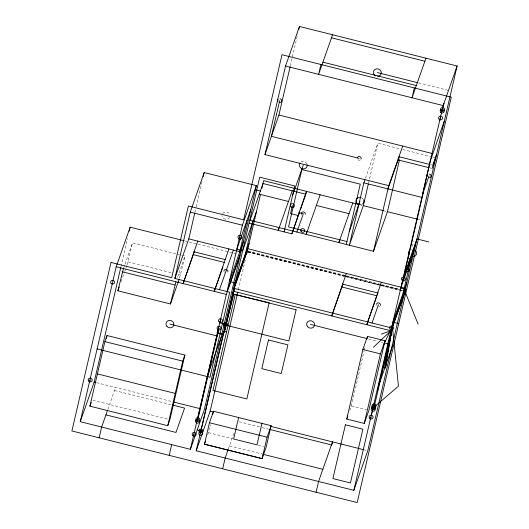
<?xml version="1.0" encoding="UTF-8"?>
<svg xmlns="http://www.w3.org/2000/svg" width="529" height="529" viewBox="0 0 529 529"><rect width="100%" height="100%" fill="white"/><g stroke="black" fill="none" stroke-linecap="round" stroke-linejoin="round"><path stroke-width="0.4" stroke-dasharray="2.65 1.98" d="M121.002 266.51L127.522 238.42M127.013 264.903L132.495 242.857L176.283 253.841M194.91 212.493L196.028 207.699M196.213 206.899L202.521 179.728M179.556 278.089L185.038 256.043L182.65 255.441M238.341 289.773L245.522 258.846M290.315 65.9L297.794 33.697M207.732 434.964L210.383 424.727M368.515 183.239L377.805 143.247L400.374 148.907M349.722 410.577L351.349 405.955L364.157 350.787M364.342 349.986L364.898 347.586M412.395 246.329L413.533 241.403M123.647 267.978L124.718 264.936M124.989 264.169L132.495 242.857M121.115 281.653L124.599 271.754M124.864 270.993L125.671 268.712M125.935 267.952L126.742 265.664M107.804 409.532L115.58 387.453M177.532 277.355L185.038 256.043M228.383 448.903L234.01 432.914M365.499 178.174L377.805 143.247M418.618 82.908L448.863 90.499M402.721 149.495L431.856 156.809M432.643 157.007L435.797 157.794M430.427 164.638L432.001 165.028M429.68 167.858L431.254 168.255M359.568 204.69L362.57 205.444M384.338 210.906L385.892 211.296M418.161 219.396L419.735 219.793M248.167 251.11L345.781 275.609M346.581 275.807L380.992 284.443M381.793 284.642L400.995 289.462M248.081 251.467L380.906 284.8M381.707 284.999L400.909 289.819M247.585 251.725L344.167 275.959M344.968 276.158L399.382 289.813M400.036 289.978L402.496 290.593M248.332 252.075L344.114 276.112M344.915 276.31L379.233 284.926M380.034 285.124L399.19 289.932M399.984 290.13L402.377 290.732M247.916 252.188L345.536 276.68M346.336 276.885L380.741 285.515M381.541 285.72L400.744 290.533M184.323 240.781L188.397 241.806M189.104 241.984L237.263 254.065M177.076 254.046L181.85 255.243M128.084 261.862L171.865 272.845M178.24 274.445L180.627 275.047M368.515 338.983L377.25 341.179M381.224 342.177L382.811 342.574M351.349 405.955L366.478 409.75M96.549 382.679L171.594 401.511M364.587 449.934L366.194 450.344M114.509 390.501L171.032 404.685M239.075 421.758L261.425 427.366M262.225 427.564L268.613 429.171M92.853 400.268L168.315 419.199M208.538 432.669L232.542 438.693M258.145 445.114L263.746 446.522M229.454 445.854L262.186 454.074M360.342 159.897A2.01 1.838 19.4 0 1 357.558 159.374M379.835 306.126A2.01 1.838 19.4 0 1 378.936 306.549M376.932 305.848A2.01 1.838 19.4 0 1 376.708 305.537M301.794 214.9A2.01 1.838 19.4 0 1 301.418 214.252M224.303 272.402A2.01 1.838 19.4 0 1 223.965 271.734M300.862 162.086A4.014 3.677 19.4 0 1 306.939 164.003M361.684 204.558A4.014 3.677 19.4 0 1 359.66 204.802M361.783 197.912A4.014 3.677 19.4 0 1 363.165 199.069M411.37 249.417A4.014 3.677 19.4 0 1 411.873 249.324M229.56 217.479A4.014 3.677 19.4 0 1 225.189 219.191A4.014 3.677 19.4 0 1 222.041 215.594M222.603 213.531A4.014 3.677 19.4 0 1 226.597 211.964A4.014 3.677 19.4 0 1 229.877 214.9"/><path stroke-width="0.79" d="M386.005 364.984L392.498 326.201L405.3 290.917M385.172 365.79L392.498 326.201L377.441 391.05M385.191 364.785L392.498 326.201L384.775 366.802M224.792 330.03L227.126 319.562M230.175 305.874L234.479 286.546L200.392 433.377M190.38 449.313L226.339 294.408L240.278 254.826L204.32 409.724L190.38 449.313L80.229 421.673L116.188 266.775L130.134 227.186L183.609 240.602M80.229 421.673L94.175 382.083L120.817 267.317M129.202 231.199L130.134 227.186M89.917 406.16L104.901 341.615L107.043 335.525L184.886 355.058L169.902 419.603L167.759 425.693L89.917 406.16L91.252 402.351M106.303 338.712L107.043 335.525M178.213 281.897L170.437 303.977L117.894 290.791L123.376 268.739M99.141 437.8L101.641 427.042L107.532 410.292M97.118 348.928L209.987 377.25L229.725 292.226L174.848 278.452L190.248 212.122L204.187 172.533L256.347 185.619L240.946 251.956L227.001 291.545L242.401 225.209L256.347 185.619M170.437 303.977L175.919 281.924M178.333 282.367L179 279.497M174.848 278.452L188.793 238.87L194.725 213.293M203.262 176.527L204.187 172.533M167.759 425.693L182.743 361.148L184.886 355.058M169.201 455.376L171.694 444.625M197.449 419.424L218.669 328.04L217.055 332.609L223.185 334.599L224.858 329.759L234.684 287.445M197.423 421.309L219.059 328.139L217.445 332.708L223.284 334.169L224.838 329.759L234.631 287.597M239.525 252.571L247.017 220.302M402.681 146.07L388.742 185.659L264.969 154.6L285.534 66.039L299.474 26.45L457.102 66.006L367.787 450.741L353.848 490.33L196.213 450.774L233.256 291.214L247.367 250.911M233.924 288.345L247.863 248.756L405.492 288.312L391.553 327.901L233.924 288.345L249.073 223.086L263.012 183.503L305.828 194.242L306.496 191.372L291.889 233.831L249.073 223.086M279.696 100.616L271.41 136.33L359.151 158.35M245.357 254.039L252.849 221.77M196.213 450.774L210.158 411.185L237.786 292.187M246.64 254.032L247.202 251.625M247.863 248.756L260.473 194.447M261.915 188.231L263.68 180.634L359.317 204.63M264.969 154.6L278.915 115.018L290.13 66.707M298.726 29.67L299.474 26.45M209.471 422.731L204.472 444.241L262.093 458.617L266.147 447.124L271.119 425.686L213.518 411.231L209.471 422.731L267.072 437.185L271.119 425.686M212.777 414.405L213.518 411.231M222.663 468.793L225.162 458.041L228.111 449.663M278.928 227.543L278.267 230.413L292.206 190.824M238.632 417.48L233.639 438.997L256.995 444.856L261.987 423.339M320.905 64.492L318.617 74.338L332.556 34.749M284.099 231.881L294.759 185.983L259.726 177.189L249.741 220.216L373.507 251.275L387.446 211.686L399.521 159.698M292.405 205.556L290.54 213.604L298.323 215.561L298.984 212.691L303.309 213.776L296.875 232.046M306.84 231.51L306.172 234.38L320.118 194.791M267.072 437.185L262.093 458.617L204.492 444.162L205.569 441.1M339.532 239.716L338.871 242.586L352.81 202.997M346.264 244.438L360.256 184.171L301.874 169.525L288.55 226.921L346.931 241.568M364.957 179.728L363.859 182.829L349.378 245.218L363.317 205.636L368.329 184.039M316.077 492.234L318.57 481.476L332.516 441.887M373.507 251.275L388.742 185.659M414.313 87.933L412.025 97.779L425.971 58.19M346.74 419.047L362.887 349.484L367.496 336.391L385.013 340.788L368.865 410.345L364.25 423.445L346.74 419.047L347.824 415.966M366.756 339.592L367.311 337.191M364.25 423.445L380.404 353.881L385.013 340.788M353.848 490.33L443.163 105.588L457.102 66.006M423.676 191.114L404.083 275.49L416.951 238.949L428.854 241.938M442.158 111.116L443.97 103.307M373.567 409.512L392.888 326.3L405.221 291.281M403.072 293.231L410.98 259.17M412.594 253.007L413.738 248.081M415.88 241.991L414.736 246.917L401.868 283.458M117.894 290.791L119.237 286.983M89.388 382.229L90.195 379.948M197.74 241.112L183.133 283.57L194.394 251.599M228.878 248.928L214.271 291.386L222.854 267.019M219.462 289.647L233.401 250.065M238.996 239.882L239.974 237.104M250.766 209.643L236.827 249.232L242.666 250.7L256.605 211.111M243.274 241.918L229.335 281.501L235.174 282.969L249.113 243.38M220.527 320.62L219.72 322.902L225.559 324.37M234.089 286.454L245.601 253.768M207.262 376.569L221.208 336.98M193.336 436.577L194.136 434.289M292.517 195.637L303.243 165.187M291.889 233.831L299.811 211.322M300.36 209.768L305.557 195.022M349.252 231.57L359.978 201.119M346.336 273.467L331.729 315.925L342.99 283.947M387.995 188.886L399.521 156.148M381.363 282.255L366.756 324.713L376.946 295.784L341.913 286.996M377.21 295.023L378.017 292.735M439.758 120.275L440.558 117.987M372.013 322.994L378.447 304.724M444.228 121.333L430.289 160.922L422.605 194.156L429.039 175.886M332.754 441.953L331.683 444.995L270.207 429.568M432.788 165.227L436.544 154.567M432.041 168.453L435.797 157.794M414.736 248.511L400.79 288.1L406.629 289.561M406.827 282.572L392.888 322.161L398.721 323.629M392.663 325.48L404.996 290.461M378.929 384.682L392.868 345.1M371.57 413.982L373.176 409.413M370.326 419.332L371.133 417.05M383.168 345.761L390.422 330.546M373.481 347.229L390.885 330.77L404.83 291.181L418.148 324.237M373.646 407.469L398.456 386.183L392.379 326.525M381.402 334.077L390.885 330.77L233.256 291.214M331.485 37.797L424.893 61.238M377.329 72.546L417.824 82.709M322.908 62.157L416.316 85.599M285.534 66.039L443.163 105.588M278.915 115.018L432.603 153.582M398.932 156.729L429.641 164.44M398.178 159.956L428.893 167.66M363.859 182.829L421.851 197.383M363.317 205.636L383.558 210.714M387.446 211.686L417.374 219.198M255.375 189.785L260.486 191.068M316.362 205.45L349.054 213.656M259.263 194.156L288.45 201.483M190.248 212.122L242.401 225.209M188.793 238.87L240.946 251.956M342.58 284.126L377.613 292.914M193.991 251.771L225.123 259.587M193.323 254.641L224.461 262.457M116.188 266.775L226.339 294.408M122.305 271.787L174.848 284.972M310.609 324.456L366.928 338.586M384.398 342.971L388.372 343.969M362.887 349.484L380.404 353.881M383.942 363.119L386.534 363.767L385.548 368.019L382.956 367.371M224.322 331.28L226.736 331.888M217.346 333.138L223.185 334.599M169.935 324.112L217.26 335.988M104.901 341.615L182.743 361.148M97.409 373.891L175.251 393.417M94.175 382.083L95.769 382.487M173.942 402.1L200.326 408.719M210.158 411.185L213.359 411.992M270.405 426.308L363.807 449.743M172.619 405.082L184.561 408.077L175.985 432.444L105.926 414.862M197.582 430.024L201.946 431.122M262.986 454.272L322.862 469.296M279.986 98.797A2.01 1.838 19.4 0 1 281.646 101.105A2.01 1.838 19.4 0 1 279.153 102.375M277.904 101.317A2.01 1.838 19.4 0 1 277.989 99.578M357.187 157.979A2.01 1.838 19.4 0 1 359.568 156.558A2.01 1.838 19.4 0 1 361.069 158.958M373.223 407.489A2.004 1.838 19.4 0 1 372.753 404.321A2.004 1.838 19.4 0 1 375.96 405.551A2.004 1.838 19.4 0 1 373.467 407.581A2.01 1.838 19.4 0 1 374.79 410.583A2.01 1.838 19.4 0 1 371.398 410.154A2.01 1.838 19.4 0 1 373.209 407.561M201.066 431.651A2.01 1.838 19.4 0 1 202.395 434.64A2.01 1.838 19.4 0 1 199.003 434.216A2.01 1.838 19.4 0 1 200.802 431.618M196.517 422.916A2.01 1.838 19.4 0 1 196.239 419.761A2.01 1.838 19.4 0 1 199.38 421.077A2.01 1.838 19.4 0 1 196.881 423.068M197.053 421.183A2.01 1.838 19.4 0 1 196.583 418.016A2.01 1.838 19.4 0 1 199.79 419.246A2.01 1.838 19.4 0 1 197.297 421.276M376.476 304.354A2.01 1.838 19.4 0 1 378.863 302.932A2.01 1.838 19.4 0 1 380.364 305.332M301.338 213.405A2.01 1.838 19.4 0 1 303.725 211.984A2.01 1.838 19.4 0 1 305.22 214.377M223.926 271.007A2.01 1.838 19.4 0 1 226.313 269.585A2.01 1.838 19.4 0 1 227.814 271.985M429.323 174.067A2.01 1.838 19.4 0 1 430.983 176.375A2.01 1.838 19.4 0 1 428.497 177.645M427.187 176.474A2.01 1.838 19.4 0 1 427.161 175.165M427.326 174.848A2.01 1.838 19.4 0 1 427.65 174.484M374.863 75.33A4.014 3.677 19.4 0 1 375.021 69.405A4.014 3.677 19.4 0 1 381.085 71.521A4.014 3.677 19.4 0 1 377.534 76.262M375.749 75.872A4.014 3.677 19.4 0 1 375.286 75.627M307.157 164.711A4.014 3.677 19.4 0 1 302.535 168.797A4.014 3.677 19.4 0 1 299.824 163.104M363.568 199.711A4.014 3.677 19.4 0 1 362.557 204.075M358.887 204.637A4.014 3.677 19.4 0 1 356.143 199.909A4.014 3.677 19.4 0 1 361.062 197.608M413.427 249.423A4.014 3.677 19.4 0 1 416.488 253.986A4.014 3.677 19.4 0 1 411.76 256.591M409.122 254.641A4.014 3.677 19.4 0 1 409.638 250.369M407.515 268.005A2.01 1.838 19.4 0 1 409.162 270.372A2.01 1.838 19.4 0 1 406.563 271.542M405.432 270.531A2.01 1.838 19.4 0 1 405.459 268.891M409.737 258.443A2.01 1.838 19.4 0 1 411.397 260.751A2.01 1.838 19.4 0 1 408.904 262.02M407.601 260.857A2.01 1.838 19.4 0 1 407.575 259.547M407.971 258.946A2.01 1.838 19.4 0 1 408.157 258.787M111.017 262.437L71.898 430.963L357.187 502.55L451.29 97.21L281.983 54.725L243.651 219.833L188.384 205.96L171.733 277.672L111.017 262.437M235.246 294.521L212.969 390.455L246.831 398.952L269.155 302.793L235.246 294.521M268.448 339.968L261.789 368.653L281.249 373.54L287.908 344.855L268.448 339.968M296.108 309.789L288.867 340.987L225.969 325.203L233.838 294.164L296.108 309.789M345.404 424.787L332.92 478.573L350.436 482.964L362.92 429.184L345.404 424.787M88.68 381.072A2.01 1.838 19.4 0 0 92.066 380.662A2.01 1.838 19.4 0 0 89.831 378.103A2.01 1.838 19.4 0 0 88.68 381.072M219.013 321.744A2.01 1.838 19.4 0 0 222.405 321.334A2.01 1.838 19.4 0 0 220.17 318.775A2.01 1.838 19.4 0 0 219.013 321.744M238.46 238.229A2.01 1.838 19.4 0 0 241.852 237.825A2.01 1.838 19.4 0 0 239.617 235.26A2.01 1.838 19.4 0 0 238.46 238.229M111.103 283.293A2.01 1.838 19.4 0 0 114.495 282.883A2.01 1.838 19.4 0 0 112.26 280.324A2.01 1.838 19.4 0 0 111.103 283.293M192.622 435.413A2.01 1.838 19.4 0 0 196.014 435.01A2.01 1.838 19.4 0 0 193.779 432.444A2.01 1.838 19.4 0 0 192.622 435.413M369.619 418.174A2.01 1.838 19.4 0 0 373.005 417.765A2.01 1.838 19.4 0 0 370.769 415.205A2.01 1.838 19.4 0 0 369.619 418.174M439.044 119.111A2.01 1.838 19.4 0 0 442.436 118.708A2.01 1.838 19.4 0 0 440.201 116.149A2.01 1.838 19.4 0 0 439.044 119.111M301.206 231.603A2.01 1.838 19.4 0 0 304.598 231.199A2.01 1.838 19.4 0 0 302.363 228.634A2.01 1.838 19.4 0 0 301.206 231.603M199.327 431.968A2.01 1.838 19.4 0 0 202.719 431.565A2.01 1.838 19.4 0 0 200.484 428.999A2.01 1.838 19.4 0 0 199.327 431.968M390.038 329.025A2.01 1.838 19.4 0 0 393.431 328.615A2.01 1.838 19.4 0 0 391.196 326.056A2.01 1.838 19.4 0 0 390.038 329.025M372.079 408.745A2.01 1.838 19.4 0 0 375.471 408.335A2.01 1.838 19.4 0 0 373.236 405.776A2.01 1.838 19.4 0 0 372.079 408.745M217.545 329.263A2.01 1.838 19.4 0 0 220.93 328.859A2.01 1.838 19.4 0 0 218.695 326.3A2.01 1.838 19.4 0 0 217.545 329.263M440.637 112.241A2.01 1.838 19.4 0 0 444.029 111.831A2.01 1.838 19.4 0 0 441.794 109.272A2.01 1.838 19.4 0 0 440.637 112.241M441.054 110.449A2.01 1.838 19.4 0 0 444.446 110.039A2.01 1.838 19.4 0 0 442.211 107.48A2.01 1.838 19.4 0 0 441.054 110.449M307.58 326.704A4.014 3.677 19.4 0 0 314.358 325.89A4.014 3.677 19.4 0 0 309.888 320.772A4.014 3.677 19.4 0 0 307.58 326.704M166.906 326.367A4.014 3.677 19.4 0 0 173.691 325.553A4.014 3.677 19.4 0 0 169.22 320.429A4.014 3.677 19.4 0 0 166.906 326.367M401.961 280.02A2.01 1.838 19.4 0 0 405.353 279.61A2.01 1.838 19.4 0 0 403.118 277.051A2.01 1.838 19.4 0 0 401.961 280.02M224.045 325.494A2.01 1.838 19.4 0 0 227.437 325.084A2.01 1.838 19.4 0 0 225.202 322.525A2.01 1.838 19.4 0 0 224.045 325.494M290.89 206.687A2.01 1.838 19.4 0 0 294.283 206.277A2.01 1.838 19.4 0 0 292.048 203.718A2.01 1.838 19.4 0 0 290.89 206.687"/></g></svg>
